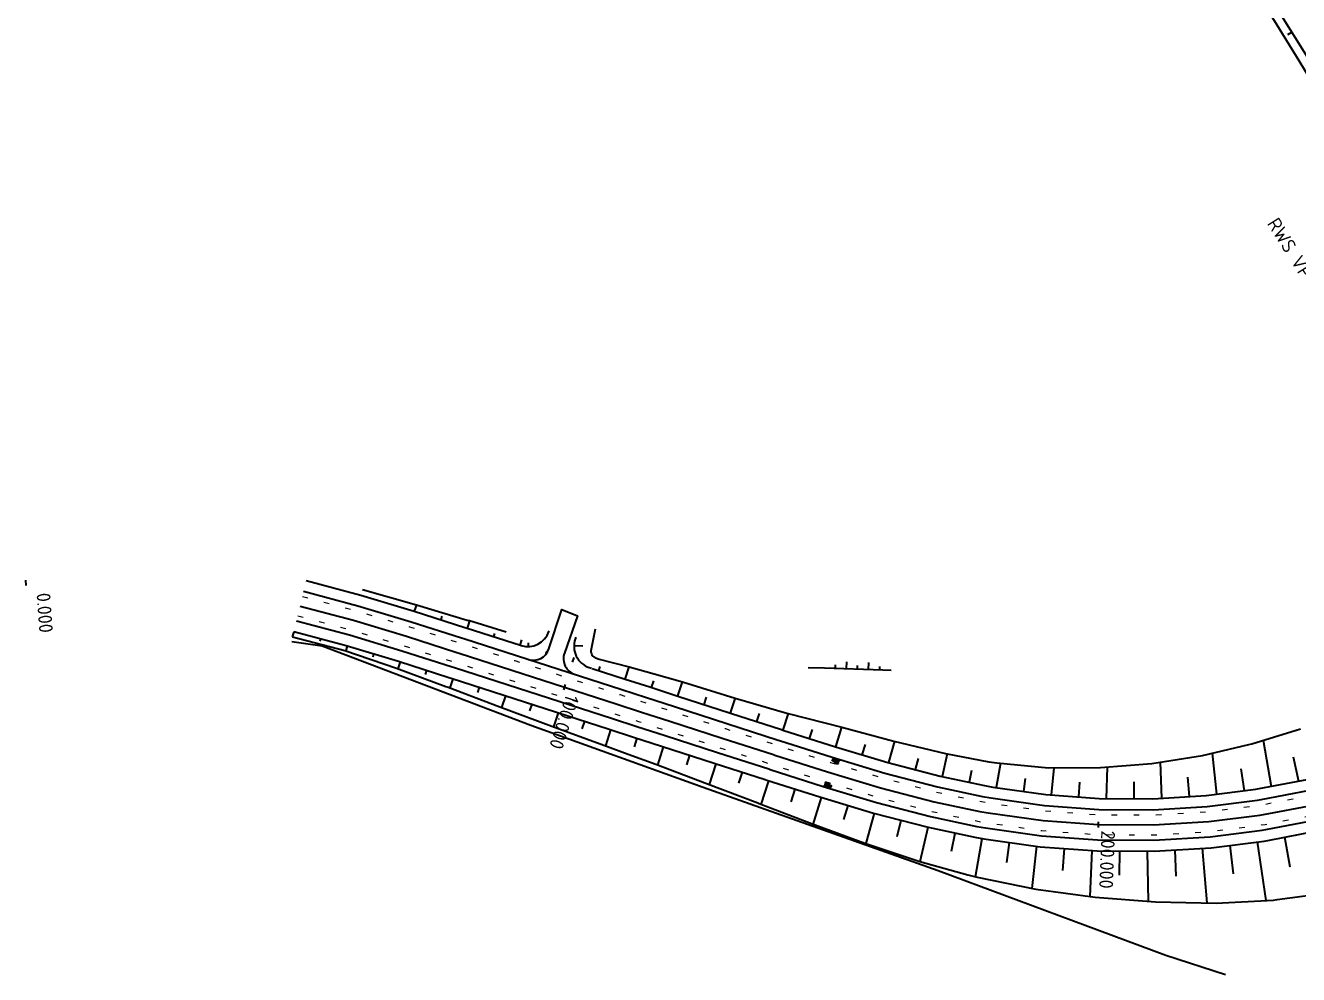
# Model space of a CAD drawing. Header units: metres. Extents: x 134219 to 139080, y 438661 to 444352.
# Drawn here: x 135790.7 to 136020.9, y 442013.3 to 442184.9 of the extents above; entities that cross this region are included whole.
import ezdxf
from ezdxf.enums import TextEntityAlignment as Align

# ---------------------------------------------------------------- set-up
doc = ezdxf.new("R2010")
doc.units = ezdxf.units.M
doc.linetypes.add('13strp', pattern=[4, 1, -3])
doc.layers.add('N-WE-KL-ET_LS_OV_KABEL-T25', color=7, linetype='Continuous', lineweight=25)
doc.layers.add('Utd-ondergr-nw', color=8, linetype='13strp', lineweight=35)
doc.layers.add('Utd-weg-nw', color=8, linetype='Continuous')
doc.styles.add('alm a2ee v011$0$rtw_iso', font='NLCS-ISO.ttf')
doc.styles.add('NLCS_25', font='NLCS-ISO.ttf', dxfattribs={"height": 2.5})

# ---------------------------------------------------------------- blocks, each defined once
blk = doc.blocks.new('Dwm A2 aanvulling$0$fiets_250')
h = blk.add_hatch(color=256)
h.paths.add_polyline_path([(-0.04, 1.35), (-0.07, 1.35), (-0.07, 1.35), (-0.09, 1.35, 0.236068), (-0.12, 1.33), (-0.13, 1.29), (-0.18, 0.77, 0.006813), (-0.19, 0.77, 0.22312), (-0.23, 0.79, 0.22312), (-0.27, 0.77, 0.090648), (-0.33, 0.68, 0.047451), (-0.36, 0.56, 0.035374), (-0.37, 0.4, 0.035374), (-0.36, 0.23, 0.047451), (-0.33, 0.12, 0.090648), (-0.27, 0.02, 0.22312), (-0.23, 0, 0.22312), (-0.19, 0.02, 0.090648), (-0.13, 0.12, 0.047451), (-0.11, 0.23, 0.035374), (-0.09, 0.4, 0.035374), (-0.11, 0.56, 0.047451), (-0.13, 0.68, 0.038864), (-0.15, 0.72), (-0.15, 0.78), (0.02, 0.35), (0.02, 0.3, 0.544665), (0.05, 0.26), (0.11, 0.27, 0.008345), (0.12, 0.23, 0.047451), (0.14, 0.12, 0.090648), (0.2, 0.02, 0.22312), (0.24, 0, 0.22312), (0.28, 0.02, 0.090648), (0.34, 0.12, 0.047451), (0.36, 0.23, 0.035374), (0.38, 0.4, 0.035374), (0.36, 0.56, 0.047451), (0.34, 0.68, 0.090648), (0.28, 0.77, 0.22312), (0.24, 0.79, 0.22312), (0.2, 0.77, 0.006813), (0.19, 0.77), (0.14, 1.04), (0.15, 1.14), (0.17, 1.13), (0.19, 1.24, 0.548946), (0.18, 1.25), (0.09, 1.25), (0.09, 1.2), (0.12, 1.17), (0.12, 1.08), (-0.12, 1.08), (-0.11, 1.21, -0.281777), (-0.07, 1.24), (-0.04, 1.24)])
h.paths.add_polyline_path([(0.1, 0.97), (0.04, 0.46), (0.02, 0.46), (-0.14, 0.87), (-0.13, 0.97)], flags=16)
h.paths.add_polyline_path([(0.13, 0.88), (0.16, 0.72, 0.035986), (0.14, 0.68, 0.047451), (0.12, 0.56, 0.021905), (0.11, 0.46), (0.08, 0.46)], flags=16)
h.paths.add_polyline_path([(-0.21, 0.69, -0.01664), (-0.2, 0.68), (-0.22, 0.51), (-0.24, 0.45), (-0.24, 0.37, 0.720759), (-0.23, 0.36, 0.162278), (-0.22, 0.37), (-0.19, 0.42), (-0.17, 0.54), (-0.16, 0.6, -0.030907), (-0.15, 0.52, -0.028874), (-0.14, 0.4, -0.028874), (-0.15, 0.27, -0.039407), (-0.17, 0.18, -0.080527), (-0.21, 0.1, -0.24906), (-0.23, 0.09, -0.24906), (-0.26, 0.1, -0.080527), (-0.29, 0.18, -0.039407), (-0.31, 0.27, -0.028874), (-0.32, 0.4, -0.028874), (-0.31, 0.52, -0.039407), (-0.29, 0.62, -0.080527), (-0.26, 0.69, -0.24906), (-0.23, 0.71, -0.24906)], flags=16)
h.paths.add_polyline_path([(0.24, 0.71, -0.24906), (0.27, 0.69, -0.080527), (0.3, 0.62, -0.039407), (0.32, 0.52, -0.028874), (0.33, 0.4, -0.028874), (0.32, 0.27, -0.039407), (0.3, 0.18, -0.080527), (0.27, 0.1, -0.24906), (0.24, 0.09, -0.24906), (0.21, 0.1, -0.080527), (0.18, 0.18, -0.039407), (0.16, 0.27, -0.003097), (0.16, 0.28), (0.24, 0.31), (0.26, 0.36), (0.26, 0.43, 0.414214), (0.24, 0.46), (0.15, 0.46, -0.014843), (0.16, 0.52, -0.039407), (0.18, 0.62, -0.080527), (0.21, 0.69, -0.24906)], flags=16)
for points in [[(-0.19, 0.77, 0.22312), (-0.23, 0.79, 0.22312), (-0.27, 0.77, 0.090648), (-0.33, 0.68, 0.047451), (-0.36, 0.56, 0.035374), (-0.37, 0.4, 0.035374), (-0.36, 0.23, 0.047451), (-0.33, 0.12, 0.090648), (-0.27, 0.02, 0.22312), (-0.23, 0, 0.22312), (-0.19, 0.02, 0.090648), (-0.13, 0.12, 0.047451), (-0.11, 0.23, 0.035374), (-0.09, 0.4, 0.035374), (-0.11, 0.56, 0.047451), (-0.13, 0.68, 0.038864), (-0.15, 0.72), (-0.15, 0.78), (0.02, 0.35), (0.02, 0.3, 0.544665), (0.05, 0.26), (0.11, 0.27, 0.008345), (0.12, 0.23, 0.047451), (0.14, 0.12, 0.090648), (0.2, 0.02, 0.22312), (0.24, 0, 0.22312), (0.28, 0.02, 0.090648), (0.34, 0.12, 0.047451), (0.36, 0.23, 0.035374), (0.38, 0.4, 0.035374), (0.36, 0.56, 0.047451), (0.34, 0.68, 0.090648), (0.28, 0.77, 0.22312), (0.24, 0.79, 0.22312), (0.2, 0.77)], [(-0.18, 0.77), (-0.13, 1.29), (-0.12, 1.33, -0.414214), (-0.07, 1.35), (-0.04, 1.35), (-0.04, 1.24), (-0.07, 1.24, 0.281777), (-0.11, 1.21), (-0.12, 1.08), (0.12, 1.08), (0.12, 1.17), (0.09, 1.2), (0.09, 1.25), (0.18, 1.25, -0.548946), (0.19, 1.24), (0.17, 1.13), (0.15, 1.14), (0.14, 1.04), (0.19, 0.77)]]:
    blk.add_lwpolyline(points, format="xyb")
for points in [[(-0.16, 0.6), (-0.17, 0.54), (-0.19, 0.42), (-0.22, 0.37, -0.162278), (-0.23, 0.36, -0.720759), (-0.24, 0.37), (-0.24, 0.45), (-0.22, 0.51), (-0.2, 0.68, 0.01664), (-0.21, 0.69, 0.24906), (-0.23, 0.71, 0.24906), (-0.26, 0.69, 0.080527), (-0.29, 0.62, 0.039407), (-0.31, 0.52, 0.028874), (-0.32, 0.4, 0.028874), (-0.31, 0.27, 0.039407), (-0.29, 0.18, 0.080527), (-0.26, 0.1, 0.24906), (-0.23, 0.09, 0.24906), (-0.21, 0.1, 0.080527), (-0.17, 0.18, 0.039407), (-0.15, 0.27, 0.028874), (-0.14, 0.4, 0.028874), (-0.15, 0.52, 0.030907)], [(0.16, 0.72, 0.035986), (0.14, 0.68, 0.047451), (0.12, 0.56, 0.021905), (0.11, 0.46), (0.08, 0.46), (0.13, 0.88)], [(0.33, 0.4, 0.028874), (0.32, 0.52, 0.039407), (0.3, 0.62, 0.080527), (0.27, 0.69, 0.24906), (0.24, 0.71, 0.24906), (0.21, 0.69, 0.080527), (0.18, 0.62, 0.039407), (0.16, 0.52, 0.014843), (0.15, 0.46), (0.24, 0.46, -0.414214), (0.26, 0.43), (0.26, 0.36), (0.24, 0.31), (0.16, 0.28, 0.003097), (0.16, 0.27, 0.039407), (0.18, 0.18, 0.080527), (0.21, 0.1, 0.24906), (0.24, 0.09, 0.24906), (0.27, 0.1, 0.080527), (0.3, 0.18, 0.039407), (0.32, 0.27, 0.028874)]]:
    blk.add_lwpolyline(points, format="xyb", close=True)
blk.add_lwpolyline([(-0.14, 0.87), (0.02, 0.46), (0.04, 0.46), (0.1, 0.97), (-0.13, 0.97)], close=True)
for centre, start, end in [((-0.42, 0.58), 38.1274, 39.6888), ((0.43, 0.58), 140.3112, 141.8726)]:
    blk.add_arc(centre, 0.307, start, end)

msp = doc.modelspace()

# ---------------------------------------------------------------- linework, layer by layer
at = {"layer": 'Utd-ondergr-nw', "color": 7, "linetype": 'Continuous'}
for p, q in [((135790.7, 442084.64), (135790.77, 442083.64)), ((135888.3, 442065.78), (135888, 442064.83)), ((135984.68, 442040.93), (135984.64, 442039.93))]:
    msp.add_line(p, q, dxfattribs=at)
at = {"layer": 'Utd-ondergr-nw', "linetype": 'Continuous'}
for p, q in [((135877.63, 442075.21), (135870.8, 442077.35)), ((135881.64, 442072.63), (135881.63, 442073.33)), ((135889.88, 442072.81), (135891.48, 442072.74)), ((135939.15, 442068.64), (135939.19, 442069.86)), ((135943.15, 442068.5), (135943.19, 442069.73)), ((135932.21, 442068.87), (135935.15, 442068.77)), ((135935.15, 442068.77), (135945.71, 442068.41)), ((135937.15, 442068.7), (135937.17, 442069.32)), ((135941.15, 442068.57), (135941.17, 442069.18)), ((135945.15, 442068.43), (135945.17, 442069.05)), ((135945.71, 442068.41), (135947.23, 442068.36))]:
    msp.add_line(p, q, dxfattribs=at)
at = {"layer": 'Utd-ondergr-nw', "linetype": 'Continuous', "flags": 128}
for points in [[(136015.7, 442187.09), (136020.93, 442178.57), (136026.12, 442170.02), (136031.26, 442161.44), (136036.41, 442152.87), (136040.77, 442143.8), (136050.39, 442125.14)], [(136017.04, 442187.92), (136022.31, 442179.43), (136027.59, 442170.93), (136032.86, 442162.44), (136038.14, 442153.94), (136042.46, 442144.85), (136046.78, 442135.76), (136051.1, 442126.67), (136052.85, 442122.97)], [(136018.97, 442183.29), (136019.66, 442183.71)], [(135841.47, 442084.56), (135851.33, 442081.95), (135861.01, 442079.02), (135870.17, 442076.1), (135870.57, 442075.96), (135880.2, 442072.86)], [(135841, 442082.62), (135850.78, 442080.02), (135860.42, 442077.11), (135869.55, 442074.19), (135869.96, 442074.06), (135879.48, 442070.99), (135888.99, 442067.92), (135898.51, 442064.85), (135902.96, 442063.41), (135908.03, 442061.78), (135917.54, 442058.7), (135926.77, 442055.73), (135927.06, 442055.63), (135936.56, 442052.6), (135946.07, 442049.75), (135955.63, 442047.24), (135963.74, 442045.52), (135965.26, 442045.25), (135974.98, 442043.89), (135984.77, 442043.18), (135994.58, 442043.12), (136004.38, 442043.71), (136013.48, 442044.86), (136014.11, 442044.96), (136022.91, 442046.66)], [(135851.61, 442082.92), (135861.38, 442080.18), (135870.59, 442077.41), (135870.97, 442077.3)], [(135840.35, 442079.95), (135850.02, 442077.38), (135859.59, 442074.49), (135868.71, 442071.58), (135869.12, 442071.44), (135878.63, 442068.37), (135888.15, 442065.3), (135897.67, 442062.23), (135902.11, 442060.79), (135907.18, 442059.16), (135916.7, 442056.09), (135925.93, 442053.11), (135926.22, 442053.02), (135935.74, 442049.98), (135945.32, 442047.1), (135954.99, 442044.57), (135963.24, 442042.82), (135964.78, 442042.54), (135974.69, 442041.15), (135984.66, 442040.43), (135994.66, 442040.37), (136004.64, 442040.98), (136013.91, 442042.14), (136014.55, 442042.25), (136023.51, 442043.98)], [(135861.38, 442080.18), (135861.01, 442079.02)], [(135839.71, 442077.27), (135849.26, 442074.74), (135858.77, 442071.87), (135867.86, 442068.96), (135868.27, 442068.83), (135877.79, 442065.76), (135887.3, 442062.68), (135896.82, 442059.61), (135901.27, 442058.18), (135906.34, 442056.54), (135915.85, 442053.47), (135925.08, 442050.49), (135925.37, 442050.4), (135934.92, 442047.35), (135944.57, 442044.46), (135954.36, 442041.89), (135962.74, 442040.11), (135964.31, 442039.83), (135974.39, 442038.42), (135984.55, 442037.68), (135994.73, 442037.62), (136004.89, 442038.24), (136014.34, 442039.43), (136014.99, 442039.53), (136024.12, 442041.3)], [(135865.98, 442078.12), (135865.78, 442077.5)], [(135870.97, 442077.3), (135870.54, 442075.98)], [(135839.01, 442074.38), (135839.26, 442075.32)], [(135839.01, 442074.38), (135848.45, 442071.92), (135857.78, 442068.72), (135866.72, 442065.42), (135867.12, 442065.27), (135876.49, 442061.75), (135885.87, 442058.25), (135895.27, 442054.82), (135899.66, 442053.2), (135904.66, 442051.35), (135914.03, 442047.83), (135923.1, 442044.35), (135923.38, 442044.24), (135932.81, 442040.61), (135942.47, 442037.06), (135952.43, 442033.78), (135961.12, 442031.36), (135962.76, 442030.95), (135973.37, 442028.78), (135984.14, 442027.29), (135995.04, 442026.46), (136006.02, 442026.25), (136016.33, 442026.8), (136017.05, 442026.87), (136027.06, 442028.23)], [(135839.24, 442075.33), (135848.71, 442072.81), (135858.17, 442069.96), (135867.25, 442067.05), (135867.66, 442066.92), (135877.17, 442063.85), (135886.69, 442060.78), (135896.21, 442057.71), (135900.66, 442056.27), (135905.72, 442054.64), (135915.24, 442051.57), (135924.47, 442048.59), (135924.76, 442048.5), (135934.33, 442045.44), (135944.02, 442042.53), (135953.9, 442039.95), (135962.37, 442038.15), (135963.97, 442037.86), (135974.18, 442036.43), (135984.47, 442035.68), (135994.79, 442035.62), (136005.08, 442036.25), (136014.65, 442037.45), (136015.31, 442037.56), (136024.56, 442039.35)], [(135843.97, 442073.58), (135844.09, 442074.04)], [(135875.48, 442075.01), (135875.3, 442074.44)], [(135838.89, 442073.54), (135844.35, 442072.74), (135882.07, 442058.39), (135913.25, 442047.2), (135955.71, 442032.14), (135996.92, 442016.84), (136007.67, 442013.33)], [(135848.67, 442071.85), (135848.92, 442072.75)], [(135880.36, 442073.86), (135880.06, 442072.9)], [(135884.96, 442071.82), (135884.81, 442071.37)], [(135853.55, 442070.77), (135853.71, 442071.31)], [(135858.1, 442068.6), (135858.49, 442069.85)], [(135889.84, 442070.67), (135889.57, 442069.83)], [(135894.45, 442070.36), (135899.83, 442068.95), (135904.35, 442067.72), (135909.47, 442066.24), (135919.03, 442063.32), (135928.34, 442060.59), (135928.63, 442060.51), (135938.28, 442058.08), (135947.72, 442055.55), (135957.06, 442053.27), (135964.9, 442051.8), (135966.36, 442051.59), (135975.7, 442050.72), (135985.06, 442050.75), (135994.35, 442051.5), (136003.51, 442052.94), (136011.9, 442054.91), (136012.47, 442055.07), (136020.47, 442057.5), (136021.22, 442057.75)], [(135863.02, 442067.6), (135863.26, 442068.33)], [(135893.19, 442068.67), (135899.12, 442066.75), (135903.57, 442065.32), (135908.64, 442063.68), (135918.16, 442060.61), (135927.39, 442057.63), (135927.67, 442057.54), (135937.16, 442054.51), (135946.62, 442051.67), (135956.09, 442049.19), (135964.1, 442047.49), (135965.6, 442047.22), (135975.19, 442045.88), (135984.84, 442045.17), (135994.53, 442045.12), (136004.19, 442045.7), (136013.17, 442046.84), (136013.79, 442046.94), (136022.47, 442048.61)], [(135894.57, 442069.05), (135894.33, 442068.3)], [(135899.8, 442068.96), (135899.09, 442066.76)], [(135867.48, 442065.14), (135868.02, 442066.81)], [(135872.47, 442064.32), (135872.78, 442065.27)], [(135904.24, 442066.44), (135903.85, 442065.23)], [(135909.43, 442066.25), (135908.61, 442063.69)], [(135876.85, 442061.62), (135877.54, 442063.74)], [(135913.79, 442063.47), (135913.36, 442062.16)], [(135919, 442063.33), (135918.12, 442060.62)], [(135881.92, 442061.03), (135882.29, 442062.2)], [(135886.23, 442058.12), (135887.05, 442060.66)], [(135923.34, 442060.5), (135922.88, 442059.08)], [(135928.6, 442060.52), (135927.64, 442057.55)], [(135891.37, 442057.77), (135891.81, 442059.13)], [(135938.27, 442058.08), (135937.17, 442054.51)], [(135895.63, 442054.69), (135896.57, 442057.59)], [(135900.83, 442054.51), (135901.33, 442056.06)], [(135932.92, 442057.66), (135932.4, 442056.03)], [(136014.48, 442055.68), (136015.96, 442047.35)], [(135905.02, 442051.21), (135906.09, 442054.52)], [(135942.51, 442054.93), (135941.95, 442053.07)], [(135947.83, 442055.52), (135946.75, 442051.64)], [(136005.27, 442053.35), (136006.07, 442045.94)], [(135910.27, 442051.22), (135910.84, 442052.99)], [(135914.39, 442047.69), (135915.6, 442051.45)], [(135952.1, 442052.36), (135951.58, 442050.37)], [(135957.37, 442053.21), (135956.42, 442049.12)], [(135966.97, 442051.53), (135966.22, 442047.13)], [(135995.85, 442051.73), (135996.1, 442045.21)], [(136019.93, 442052.68), (136020.87, 442048.3)], [(135919.71, 442047.91), (135920.36, 442049.92)], [(135961.74, 442050.2), (135961.31, 442048.08)], [(135971.48, 442048.76), (135971.17, 442046.44)], [(135976.62, 442050.72), (135976.13, 442045.81)], [(135986.28, 442050.85), (135986.1, 442045.17)], [(136000.83, 442049), (136001.09, 442045.52)], [(136010.46, 442050.51), (136011.03, 442046.57)], [(135923.74, 442044.1), (135925.12, 442048.38)], [(135929.16, 442044.58), (135929.88, 442046.86)], [(135981.29, 442048.09), (135981.11, 442045.45)], [(135991.09, 442048.19), (135991.1, 442045.14)], [(135933.14, 442040.48), (135934.65, 442045.35)], [(135938.66, 442041.33), (135939.44, 442043.91)], [(135942.69, 442036.99), (135944.23, 442042.48)], [(135948.3, 442038.3), (135949.06, 442041.21)], [(135952.45, 442033.78), (135953.9, 442039.95)], [(135958.11, 442035.65), (135958.79, 442038.91)], [(135962.48, 442031.02), (135963.69, 442037.91)], [(135968.12, 442033.58), (135968.64, 442037.21)], [(136015.05, 442026.73), (136013.46, 442037.3)], [(136019.38, 442032.74), (136018.39, 442038.15)], [(135972.75, 442028.91), (135973.59, 442036.51)], [(135978.26, 442032.13), (135978.57, 442036.11)], [(135983.18, 442027.43), (135983.56, 442035.75)], [(135988.5, 442031.31), (135988.55, 442035.66)], [(135993.73, 442026.56), (135993.55, 442035.63)], [(135998.79, 442031.12), (135998.55, 442035.85)], [(136004.37, 442026.28), (136003.53, 442036.15)], [(136009.1, 442031.56), (136008.5, 442036.68)]]:
    msp.add_lwpolyline(points, dxfattribs=at)
at = {"layer": 'Utd-ondergr-nw', "linetype": 'Continuous'}
msp.add_lwpolyline([(135881.58, 442070.31, 0.412021), (135885.35, 442072.22), (135887.7, 442079.31), (135890.54, 442078.21), (135888.15, 442071.43, 0.422282), (135890.05, 442067.58)], format="xyb", dxfattribs=at)
at = {"layer": 'Utd-ondergr-nw', "linetype": 'Continuous', "flags": 128}
for points in [[(135880.2, 442072.86), (135880.31, 442072.82, 0.412024), (135885.34, 442075.37), (135885.37, 442075.46)], [(135890.23, 442074.32), (135890.11, 442073.98, 0.422283), (135892.65, 442068.84), (135893.07, 442068.7)], [(135893.73, 442075.79), (135892.96, 442072.15, 0.394079), (135893.95, 442070.5), (135894.45, 442070.36)]]:
    msp.add_lwpolyline(points, format="xyb", dxfattribs=at)
at = {"layer": 'Utd-weg-nw', "linetype": '13strp', "flags": 128}
for points in [[(135840.78, 442081.7), (135850.51, 442079.11), (135860.13, 442076.21), (135869.26, 442073.29), (135869.67, 442073.16), (135879.19, 442070.09), (135888.7, 442067.01), (135898.22, 442063.94), (135902.67, 442062.51), (135907.74, 442060.87), (135917.25, 442057.8), (135926.48, 442054.82), (135926.77, 442054.73), (135936.28, 442051.69), (135945.81, 442048.84), (135955.41, 442046.32), (135963.56, 442044.59), (135965.09, 442044.31), (135974.88, 442042.94), (135984.73, 442042.23), (135994.61, 442042.17), (136004.47, 442042.77), (136013.63, 442043.92), (136014.26, 442044.02), (136023.12, 442045.74), (136023.96, 442045.93), (136033.53, 442048.44), (136043, 442051.43), (136052.4, 442054.71), (136059.78, 442057.39), (136061.79, 442058.13), (136071.18, 442061.56), (136075.16, 442063.02)], [(135839.93, 442078.2), (135849.52, 442075.65), (135859.05, 442072.77), (135868.16, 442069.86), (135868.56, 442069.73), (135878.08, 442066.66), (135887.6, 442063.59), (135897.11, 442060.52), (135901.56, 442059.08), (135906.63, 442057.45), (135916.15, 442054.37), (135925.38, 442051.4), (135925.66, 442051.3), (135935.21, 442048.26), (135944.83, 442045.37), (135954.58, 442042.82), (135962.91, 442041.05), (135964.48, 442040.77), (135974.5, 442039.36), (135984.59, 442038.63), (135994.7, 442038.57), (136004.8, 442039.18), (136014.19, 442040.37), (136014.84, 442040.47), (136023.91, 442042.22), (136024.77, 442042.42), (136034.54, 442044.99), (136044.14, 442048.01), (136053.62, 442051.32), (136061.02, 442054.01), (136063.03, 442054.75), (136072.42, 442058.18), (136076.64, 442059.73), (136077.07, 442059.88)]]:
    msp.add_lwpolyline(points, dxfattribs=at)

# ---------------------------------------------------------------- block references
at = {"layer": 'Utd-ondergr-nw', "linetype": 'Continuous'}
for p, rotation in [((135937.8, 442051.74), 72.4965720407876), ((135935.19, 442047.74), 252.342847347446)]:
    msp.add_blockref('Dwm A2 aanvulling$0$fiets_250', p, dxfattribs=dict(at, rotation=rotation))

# ---------------------------------------------------------------- texts
at = {"layer": 'N-WE-KL-ET_LS_OV_KABEL-T25', "style": 'NLCS_25'}
msp.add_text('RWS VP G-4 VO-YMvKas 4x4mm² (OV)', height=2.5, rotation=302.0379, dxfattribs=at).set_placement((136046.74, 442100.92), align=Align.MIDDLE_RIGHT)
at = {"layer": 'Utd-ondergr-nw', "color": 7, "style": 'alm a2ee v011$0$rtw_iso'}
for s, rotation, p in [('0.000', 274.1083, (135792.68, 442082.25)), ('100.000', 252.1147, (135888.44, 442064.16)), ('200.000', 267.7513, (135985.24, 442039.4))]:
    msp.add_text(s, height=2.5, rotation=rotation, dxfattribs=at).set_placement(p)

doc.saveas('drawing.dxf')
